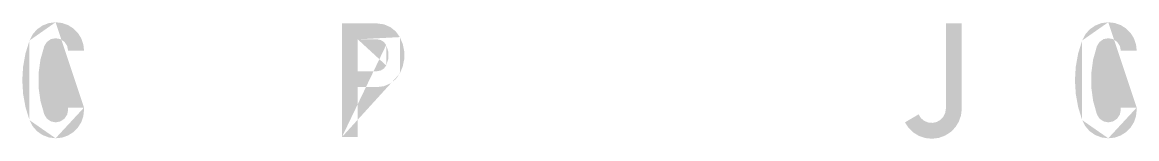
# Model space of a CAD drawing. Extents: x 116 to 983, y -1392 to 257.
# Drawn here: x 444 to 983, y -1392 to -1336 of the extents above.
import ezdxf

# ---------------------------------------------------------------- set-up
doc = ezdxf.new("R2010")
doc.units = 0
doc.header["$LTSCALE"] = 12
doc.header["$MEASUREMENT"] = 0
doc.layers.add('GREEN', color=84, linetype='CONTINUOUS')

msp = doc.modelspace()

# ---------------------------------------------------------------- hatches: boundary and pattern name
at = {"layer": 'GREEN'}
h = msp.add_hatch(color=256, dxfattribs=at)
h.paths.add_polyline_path([(473.88, -1378.08), (473.85, -1378.08)], flags=16)
edge = h.paths.add_edge_path()
edge.add_line((466.17, -1376.97), (473.88, -1376.97))
edge.add_line((473.88, -1376.97), (473.88, -1378.08))
edge.add_line((473.54, -1381.15), (473.88, -1378.08))
edge.add_line((473.54, -1381.15), (472.54, -1384.06))
edge.add_line((472.54, -1384.06), (470.89, -1386.66))
edge.add_line((470.89, -1386.66), (468.72, -1388.85))
edge.add_line((468.72, -1388.85), (466.12, -1390.5))
edge.add_line((466.12, -1390.5), (463.21, -1391.51))
edge.add_line((463.21, -1391.51), (460.14, -1391.84))
edge.add_line((460.14, -1391.84), (456.89, -1391.43))
edge.add_line((456.89, -1391.43), (453.82, -1390.27))
edge.add_line((453.82, -1390.27), (451.14, -1388.42))
edge.add_line((451.14, -1388.42), (449, -1385.94))
edge.add_line((449, -1385.94), (447.51, -1383.03))
edge.add_line((447.51, -1383.03), (445.58, -1376.77))
edge.add_line((445.58, -1376.77), (444.42, -1370.32))
edge.add_line((444.42, -1370.32), (444.03, -1363.77))
edge.add_line((444.03, -1363.77), (444.42, -1357.25))
edge.add_line((444.42, -1357.25), (445.58, -1350.81))
edge.add_line((445.58, -1350.81), (447.51, -1344.55))
edge.add_line((447.51, -1344.55), (449, -1341.63))
edge.add_line((449, -1341.63), (451.14, -1339.16))
edge.add_line((451.14, -1339.16), (453.82, -1337.3))
edge.add_line((453.82, -1337.3), (456.89, -1336.12))
edge.add_line((456.89, -1336.12), (460.14, -1335.73))
edge.add_line((460.14, -1335.73), (463.21, -1336.07))
edge.add_line((463.21, -1336.07), (466.12, -1337.07))
edge.add_line((466.12, -1337.07), (468.72, -1338.72))
edge.add_line((468.72, -1338.72), (470.89, -1340.89))
edge.add_line((470.89, -1340.89), (472.54, -1343.51))
edge.add_line((472.54, -1343.51), (473.54, -1346.43))
edge.add_line((473.54, -1346.43), (473.88, -1349.49))
edge.add_line((473.88, -1349.49), (466.17, -1349.49))
edge.add_line((466.17, -1349.49), (465.73, -1347.17))
edge.add_line((465.73, -1347.17), (464.42, -1345.19))
edge.add_line((464.42, -1345.19), (462.46, -1343.88))
edge.add_line((462.46, -1343.88), (460.14, -1343.44))
edge.add_line((460.14, -1343.44), (457.82, -1343.9))
edge.add_line((457.82, -1343.9), (455.89, -1345.27))
edge.add_line((455.89, -1345.27), (454.65, -1347.28))
edge.add_line((454.65, -1347.28), (452.82, -1353.75))
edge.add_line((452.82, -1353.75), (451.89, -1360.42))
edge.add_line((451.89, -1360.42), (451.89, -1367.15))
edge.add_line((451.89, -1367.15), (452.82, -1373.8))
edge.add_line((452.82, -1373.8), (454.65, -1380.27))
edge.add_line((454.65, -1380.27), (455.89, -1382.31))
edge.add_line((455.89, -1382.31), (457.82, -1383.65))
edge.add_line((457.82, -1383.65), (460.14, -1384.14))
edge.add_line((460.14, -1384.14), (462.46, -1383.67))
edge.add_line((462.46, -1383.67), (464.42, -1382.36))
edge.add_line((464.42, -1382.36), (465.73, -1380.4))
edge.add_line((465.73, -1380.4), (466.17, -1378.08))
edge.add_line((466.17, -1378.08), (466.17, -1376.97))
edge = h.paths.add_edge_path(flags=16)
edge.add_line((473.88, -1376.97), (473.85, -1376.97))
edge.add_line((460.14, -1335.73), (460.11, -1335.73))
edge.add_line((447.51, -1344.55), (447.48, -1344.55))
edge.add_line((447.51, -1383.03), (447.48, -1383.03))
edge.add_line((460.14, -1391.84), (460.11, -1391.84))
h = msp.add_hatch(color=256, dxfattribs=at)
h.paths.add_polyline_path([(982.64, -1378.08), (982.61, -1378.08)], flags=16)
edge = h.paths.add_edge_path()
edge.add_line((974.96, -1376.97), (982.64, -1376.97))
edge.add_line((982.64, -1376.97), (982.64, -1378.08))
edge.add_line((982.3, -1381.15), (982.64, -1378.08))
edge.add_line((982.3, -1381.15), (981.3, -1384.06))
edge.add_line((981.3, -1384.06), (979.68, -1386.66))
edge.add_line((979.68, -1386.66), (977.48, -1388.85))
edge.add_line((977.48, -1388.85), (974.88, -1390.5))
edge.add_line((974.88, -1390.5), (971.97, -1391.51))
edge.add_line((971.97, -1391.51), (968.9, -1391.84))
edge.add_line((968.9, -1391.84), (965.65, -1391.43))
edge.add_line((965.65, -1391.43), (962.61, -1390.27))
edge.add_line((962.61, -1390.27), (959.91, -1388.42))
edge.add_line((959.91, -1388.42), (957.77, -1385.94))
edge.add_line((957.77, -1385.94), (956.27, -1383.03))
edge.add_line((956.27, -1383.03), (954.34, -1376.77))
edge.add_line((954.34, -1376.77), (953.18, -1370.32))
edge.add_line((953.18, -1370.32), (952.79, -1363.77))
edge.add_line((952.79, -1363.77), (953.18, -1357.25))
edge.add_line((953.18, -1357.25), (954.34, -1350.81))
edge.add_line((954.34, -1350.81), (956.27, -1344.55))
edge.add_line((956.27, -1344.55), (957.77, -1341.63))
edge.add_line((957.77, -1341.63), (959.91, -1339.16))
edge.add_line((959.91, -1339.16), (962.61, -1337.3))
edge.add_line((962.61, -1337.3), (965.65, -1336.12))
edge.add_line((965.65, -1336.12), (968.9, -1335.73))
edge.add_line((968.9, -1335.73), (971.97, -1336.07))
edge.add_line((971.97, -1336.07), (974.88, -1337.07))
edge.add_line((974.88, -1337.07), (977.48, -1338.72))
edge.add_line((977.48, -1338.72), (979.68, -1340.89))
edge.add_line((979.68, -1340.89), (981.3, -1343.51))
edge.add_line((981.3, -1343.51), (982.3, -1346.43))
edge.add_line((982.3, -1346.43), (982.64, -1349.49))
edge.add_line((982.64, -1349.49), (974.96, -1349.49))
edge.add_line((974.96, -1349.49), (974.49, -1347.17))
edge.add_line((974.49, -1347.17), (973.18, -1345.19))
edge.add_line((973.18, -1345.19), (971.22, -1343.88))
edge.add_line((971.22, -1343.88), (968.9, -1343.44))
edge.add_line((968.9, -1343.44), (966.58, -1343.9))
edge.add_line((966.58, -1343.9), (964.65, -1345.27))
edge.add_line((964.65, -1345.27), (963.41, -1347.28))
edge.add_line((963.41, -1347.28), (961.58, -1353.75))
edge.add_line((961.58, -1353.75), (960.68, -1360.42))
edge.add_line((960.68, -1360.42), (960.68, -1367.15))
edge.add_line((960.68, -1367.15), (961.58, -1373.8))
edge.add_line((961.58, -1373.8), (963.41, -1380.27))
edge.add_line((963.41, -1380.27), (964.65, -1382.31))
edge.add_line((964.65, -1382.31), (966.58, -1383.65))
edge.add_line((966.58, -1383.65), (968.9, -1384.14))
edge.add_line((968.9, -1384.14), (971.22, -1383.67))
edge.add_line((971.22, -1383.67), (973.18, -1382.36))
edge.add_line((973.18, -1382.36), (974.49, -1380.4))
edge.add_line((974.49, -1380.4), (974.96, -1378.08))
edge.add_line((974.96, -1378.08), (974.96, -1376.97))
edge = h.paths.add_edge_path(flags=16)
edge.add_line((982.64, -1376.97), (982.61, -1376.97))
edge.add_line((968.9, -1335.73), (968.88, -1335.73))
edge.add_line((956.27, -1344.55), (956.25, -1344.55))
edge.add_line((956.27, -1383.03), (956.25, -1383.03))
edge.add_line((968.9, -1391.84), (968.88, -1391.84))
h = msp.add_hatch(color=256, dxfattribs=at)
h.paths.add_polyline_path([(615.54, -1343.98), (615.52, -1343.98)], flags=16)
edge = h.paths.add_edge_path(flags=17)
edge.add_line((606.19, -1359.39), (606.19, -1343.98))
edge.add_line((606.19, -1343.98), (615.54, -1343.98))
edge.add_line((617.29, -1344.34), (615.54, -1343.98))
edge.add_line((617.29, -1344.34), (618.84, -1345.29))
edge.add_line((618.84, -1345.29), (619.92, -1346.74))
edge.add_line((619.92, -1346.74), (620.93, -1349.98))
edge.add_line((620.93, -1349.98), (620.93, -1353.39))
edge.add_line((620.93, -1353.39), (619.92, -1356.63))
edge.add_line((619.92, -1356.63), (618.84, -1358.08))
edge.add_line((618.84, -1358.08), (617.29, -1359.03))
edge.add_line((617.29, -1359.03), (615.54, -1359.39))
edge.add_line((615.54, -1359.39), (606.19, -1359.39))
h.paths.add_polyline_path([(615.52, -1336.3), (615.54, -1336.3)], flags=16)
edge = h.paths.add_edge_path()
edge.add_line((606.19, -1391.28), (598.5, -1391.28))
edge.add_line((598.5, -1391.28), (598.5, -1336.3))
edge.add_line((598.5, -1336.3), (615.54, -1336.3))
edge.add_line((618.84, -1336.74), (615.54, -1336.3))
edge.add_line((618.84, -1336.74), (621.93, -1338.08))
edge.add_line((621.93, -1338.08), (624.56, -1340.16))
edge.add_line((624.56, -1340.16), (626.52, -1342.9))
edge.add_line((626.52, -1342.9), (627.91, -1346.27))
edge.add_line((627.91, -1346.27), (628.64, -1349.86))
edge.add_line((628.64, -1349.86), (628.64, -1353.52))
edge.add_line((628.64, -1353.52), (627.91, -1357.1))
edge.add_line((627.91, -1357.1), (626.52, -1360.48))
edge.add_line((626.52, -1360.48), (624.56, -1363.21))
edge.add_line((624.56, -1363.21), (621.93, -1365.3))
edge.add_line((621.93, -1365.3), (618.84, -1366.64))
edge.add_line((618.84, -1366.64), (615.54, -1367.07))
edge.add_line((615.54, -1367.07), (606.19, -1367.07))
edge.add_line((606.19, -1367.07), (606.19, -1391.28))
edge = h.paths.add_edge_path()
edge.add_line((606.19, -1343.98), (606.16, -1343.98))
edge.add_line((619.92, -1356.63), (619.9, -1356.63))
edge.add_line((619.92, -1346.74), (619.9, -1346.74))
edge.add_line((598.5, -1391.28), (598.48, -1391.28))
edge.add_line((626.52, -1360.48), (626.5, -1360.48))
edge.add_line((626.52, -1342.9), (626.5, -1342.9))
h = msp.add_hatch(color=256, dxfattribs=at)
h.paths.add_polyline_path([(615.54, -1343.98), (615.52, -1343.98)], flags=16)
edge = h.paths.add_edge_path(flags=17)
edge.add_line((606.19, -1359.39), (606.19, -1343.98))
edge.add_line((606.19, -1343.98), (615.54, -1343.98))
edge.add_line((617.29, -1344.34), (615.54, -1343.98))
edge.add_line((617.29, -1344.34), (618.84, -1345.29))
edge.add_line((618.84, -1345.29), (619.92, -1346.74))
edge.add_line((619.92, -1346.74), (620.93, -1349.98))
edge.add_line((620.93, -1349.98), (620.93, -1353.39))
edge.add_line((620.93, -1353.39), (619.92, -1356.63))
edge.add_line((619.92, -1356.63), (618.84, -1358.08))
edge.add_line((618.84, -1358.08), (617.29, -1359.03))
edge.add_line((617.29, -1359.03), (615.54, -1359.39))
edge.add_line((615.54, -1359.39), (606.19, -1359.39))
h.paths.add_polyline_path([(615.52, -1336.3), (615.54, -1336.3)], flags=16)
edge = h.paths.add_edge_path()
edge.add_line((606.19, -1391.28), (598.5, -1391.28))
edge.add_line((598.5, -1391.28), (598.5, -1336.3))
edge.add_line((598.5, -1336.3), (615.54, -1336.3))
edge.add_line((618.84, -1336.74), (615.54, -1336.3))
edge.add_line((618.84, -1336.74), (621.93, -1338.08))
edge.add_line((621.93, -1338.08), (624.56, -1340.16))
edge.add_line((624.56, -1340.16), (626.52, -1342.9))
edge.add_line((626.52, -1342.9), (627.91, -1346.27))
edge.add_line((627.91, -1346.27), (628.64, -1349.86))
edge.add_line((628.64, -1349.86), (628.64, -1353.52))
edge.add_line((628.64, -1353.52), (627.91, -1357.1))
edge.add_line((627.91, -1357.1), (626.52, -1360.48))
edge.add_line((626.52, -1360.48), (624.56, -1363.21))
edge.add_line((624.56, -1363.21), (621.93, -1365.3))
edge.add_line((621.93, -1365.3), (618.84, -1366.64))
edge.add_line((618.84, -1366.64), (615.54, -1367.07))
edge.add_line((615.54, -1367.07), (606.19, -1367.07))
edge.add_line((606.19, -1367.07), (606.19, -1391.28))
edge = h.paths.add_edge_path()
edge.add_line((606.19, -1343.98), (606.16, -1343.98))
edge.add_line((619.92, -1356.63), (619.9, -1356.63))
edge.add_line((619.92, -1346.74), (619.9, -1346.74))
edge.add_line((598.5, -1391.28), (598.48, -1391.28))
edge.add_line((626.52, -1360.48), (626.5, -1360.48))
edge.add_line((626.52, -1342.9), (626.5, -1342.9))
h = msp.add_hatch(color=256, dxfattribs=at)
h.paths.add_polyline_path([(890.41, -1377.54), (890.39, -1377.54)], flags=16)
edge = h.paths.add_edge_path()
edge.add_line((890.41, -1336.3), (890.41, -1377.54))
edge.add_line((890.08, -1379.57), (890.41, -1377.54))
edge.add_line((890.08, -1379.57), (889.18, -1381.46))
edge.add_line((889.18, -1381.46), (887.73, -1382.95))
edge.add_line((887.73, -1382.95), (885.93, -1383.98))
edge.add_line((885.93, -1383.98), (883.89, -1384.39))
edge.add_line((883.89, -1384.39), (881.83, -1384.19))
edge.add_line((881.83, -1384.19), (879.92, -1383.39))
edge.add_line((879.92, -1383.39), (878.33, -1382.05))
edge.add_line((878.33, -1382.05), (877.22, -1380.27))
edge.add_line((877.22, -1380.27), (870.62, -1384.14))
edge.add_line((870.62, -1384.14), (872.4, -1386.82))
edge.add_line((872.4, -1386.82), (874.72, -1389.06))
edge.add_line((874.72, -1389.06), (877.47, -1390.74))
edge.add_line((877.47, -1390.74), (880.54, -1391.74))
edge.add_line((880.54, -1391.74), (883.76, -1392.05))
edge.add_line((883.76, -1392.05), (886.96, -1391.66))
edge.add_line((886.96, -1391.66), (889.98, -1390.56))
edge.add_line((889.98, -1390.56), (892.71, -1388.83))
edge.add_line((892.71, -1388.83), (894.98, -1386.53))
edge.add_line((894.98, -1386.53), (896.68, -1383.78))
edge.add_line((896.68, -1383.78), (897.73, -1380.73))
edge.add_line((897.73, -1380.73), (898.1, -1377.54))
edge.add_line((898.1, -1377.54), (898.1, -1336.3))
edge.add_line((898.1, -1336.3), (890.41, -1336.3))
edge = h.paths.add_edge_path(flags=16)
edge.add_line((898.1, -1377.54), (898.07, -1377.54))
edge.add_line((898.1, -1377.54), (898.07, -1377.54))
edge = h.paths.add_edge_path(flags=16)
edge.add_line((877.22, -1380.27), (877.19, -1380.27))

doc.saveas('drawing.dxf')
